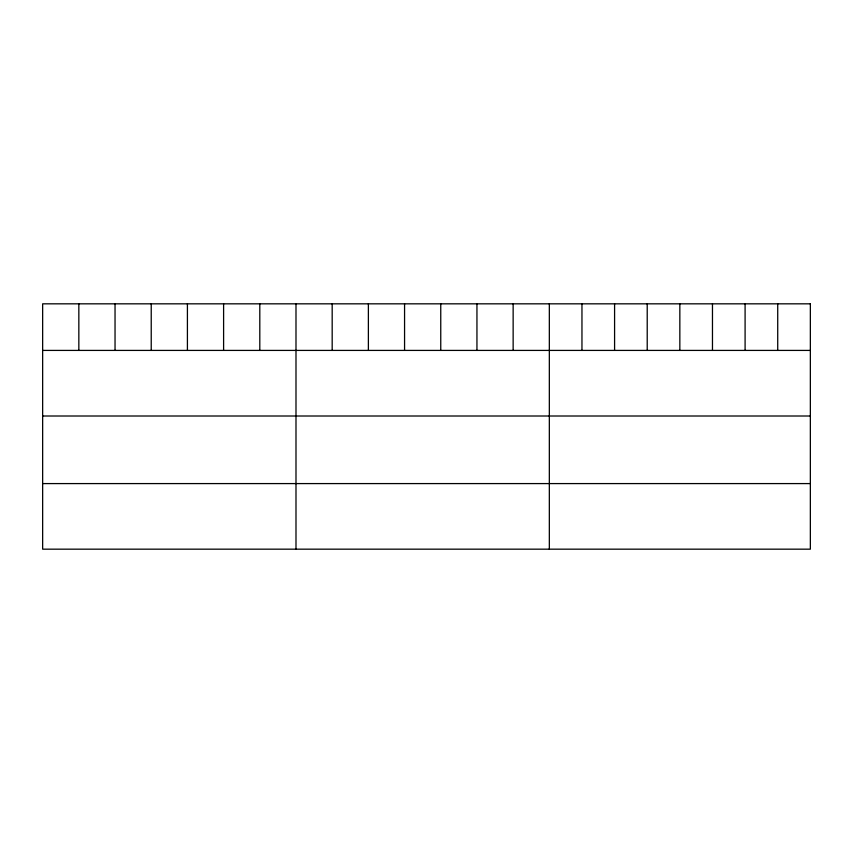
<?xml version="1.0" encoding="UTF-8"?>
<svg xmlns="http://www.w3.org/2000/svg" width="853" height="853" viewBox="0 0 853 853"><rect width="100%" height="100%" fill="white"/><g stroke="black" fill="none" stroke-linecap="round" stroke-linejoin="round"><path stroke-width="1.28" d="M42.65 350.412L810.35 350.412M42.65 416.008L810.35 416.008M42.65 483.587L810.35 483.587M777.723 303.828L777.723 350.412M745.095 303.828L745.095 350.412M712.468 303.828L712.468 350.412M679.841 303.828L679.841 350.412M647.214 303.828L647.214 350.412M614.586 303.828L614.586 350.412M581.959 303.828L581.959 350.412M549.332 303.828L549.332 549.172M513.143 303.828L513.143 350.412M476.944 303.828L476.944 350.412M440.756 303.828L440.756 350.412M404.567 303.828L404.567 350.412M368.379 303.828L368.379 350.412M332.18 303.828L332.18 350.412M295.991 303.828L295.991 549.172M259.802 303.828L259.802 350.412M223.603 303.828L223.603 350.412M187.415 303.828L187.415 350.412M151.226 303.828L151.226 350.412M115.038 303.828L115.038 350.412M78.839 303.828L78.839 350.412M810.35 303.828L42.65 303.828L42.65 549.172L810.35 549.172L810.35 303.828"/></g></svg>
